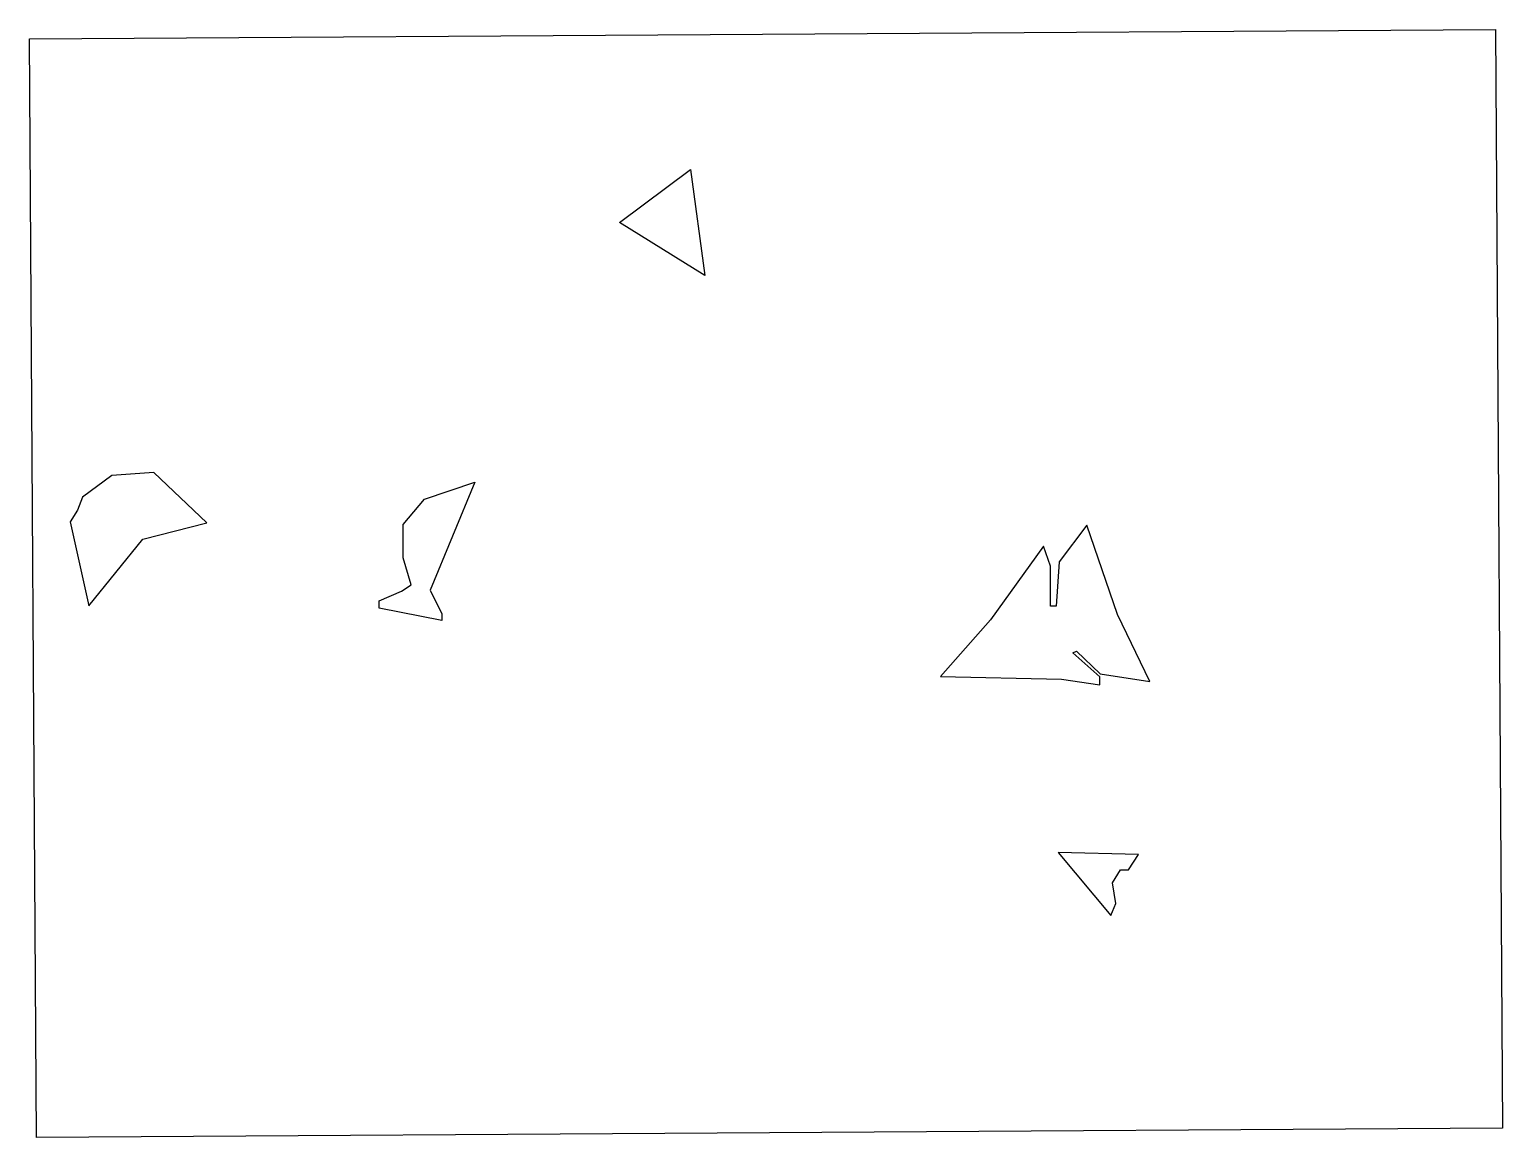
# Model space of a CAD drawing. Header units: millimetres. Extents: x -55 to 233, y -29 to 187.
import ezdxf

# ---------------------------------------------------------------- set-up
doc = ezdxf.new("R2010")
doc.units = ezdxf.units.MM
picture_1 = doc.add_image_def('image1.jpg', size_in_pixel=(2584, 1936))

msp = doc.modelspace()

# ---------------------------------------------------------------- linework, layer by layer
for points in [[(74.09, 159.54), (76.88, 138.9), (60.21, 149.18), (74.09, 159.54)], [(-45.51, 93.07), (-46.98, 90.84), (-43.34, 74.45), (-32.82, 87.43), (-20.31, 90.61), (-30.65, 100.42), (-38.81, 99.83), (-44.57, 95.6), (-45.51, 93.07)], [(31.98, 98.52), (23.29, 77.49), (25.58, 72.85), (25.58, 71.55), (13.36, 73.96), (13.36, 75.37), (17.71, 77.31), (19.59, 78.54), (18, 83.77), (18, 90.29), (22.17, 95.23), (31.98, 98.52)], [(142.94, 86.08), (132.6, 71.69), (122.85, 60.64), (146.47, 60.12), (153.93, 59), (153.93, 60.59), (148.7, 65.23), (149.41, 65.58), (154.05, 61.17), (163.74, 59.65), (157.4, 72.75), (151.4, 90.14), (146, 83.03), (145.41, 74.33), (144.35, 74.33), (144.35, 82.15), (142.94, 86.08)], [(161.51, 25.94), (145.84, 26.28), (156.13, 14), (157.09, 16.38), (156.46, 20.35), (158.02, 22.91), (159.56, 22.91), (161.51, 25.94)]]:
    msp.add_lwpolyline(points)

# ---------------------------------------------------------------- pictures from other files: only their frames are drawn
image = msp.add_image(picture_1, insert=(-53.53, -29.31), size_in_units=(286.08, 214.34), rotation=0.3704)
image.dxf.flags = 7

doc.saveas('drawing.dxf')
